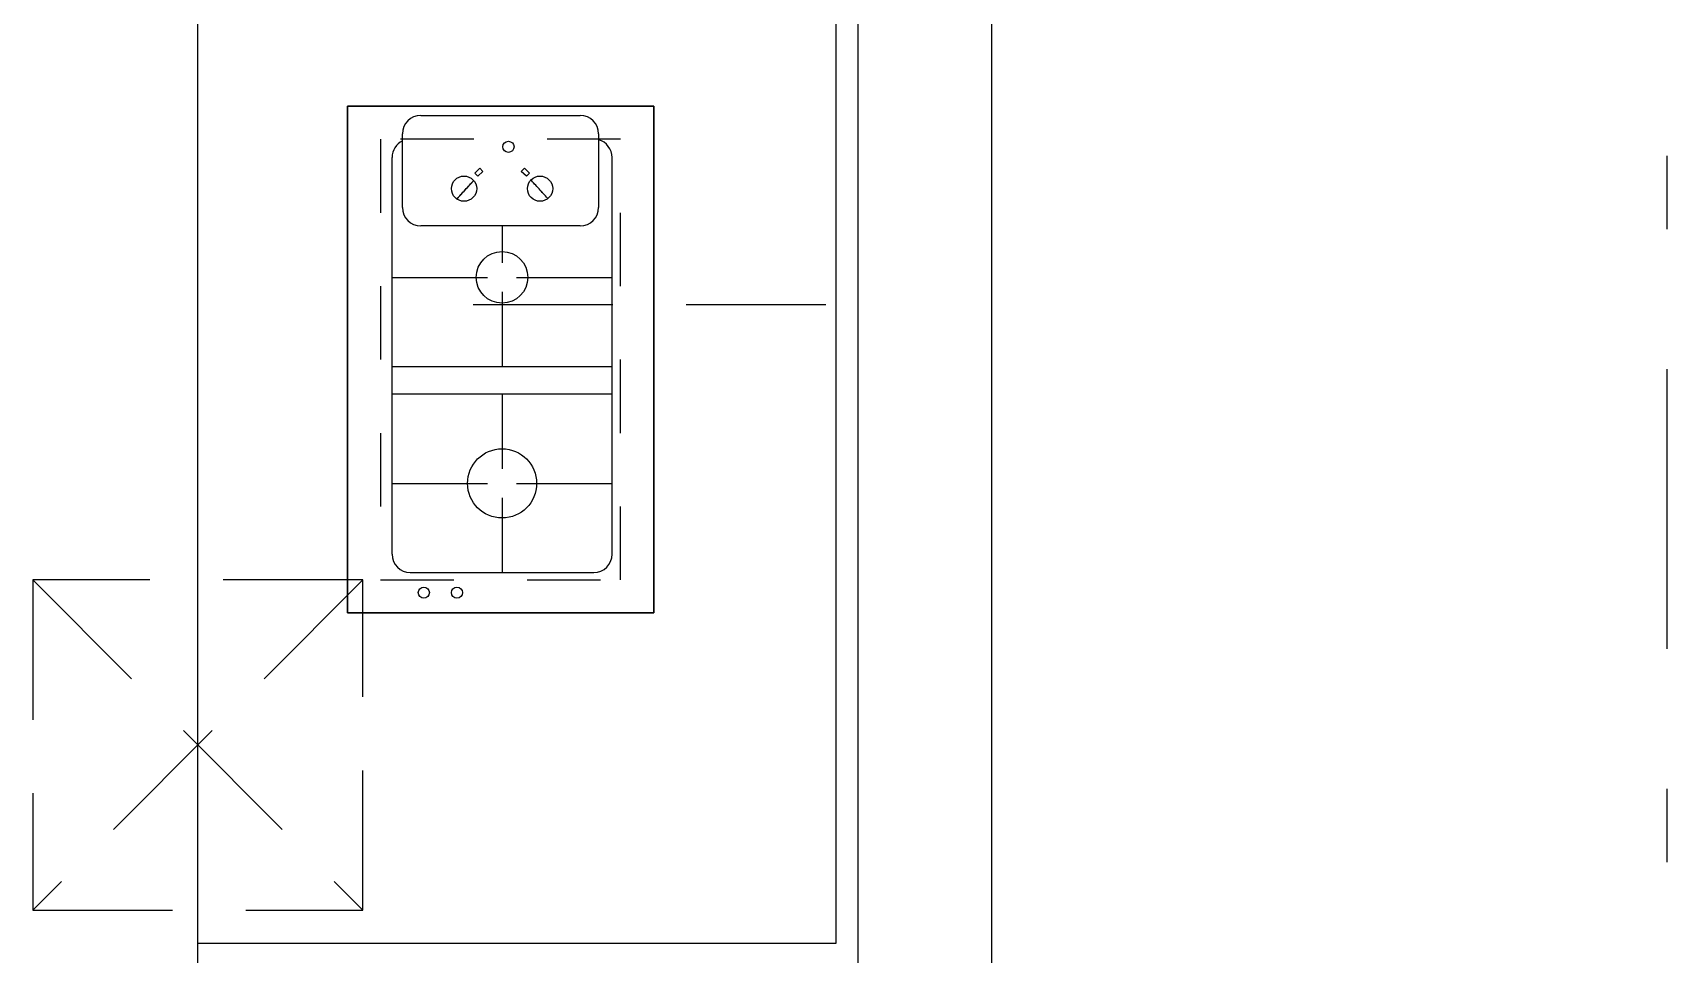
# Model space of a CAD drawing. Header units: millimetres. Extents: x 1573 to 2177, y 1587 to 1932.
# Drawn here: x 1905.386 to 1907.613, y 1911.145 to 1912.401 of the extents above; entities that cross this region are included whole.
import ezdxf

# ---------------------------------------------------------------- set-up
doc = ezdxf.new("R2010")
doc.units = ezdxf.units.MM
doc.header["$LTSCALE"] = 0.03
doc.linetypes.add('DASHDOT', pattern=[25.4, 12.7, -6.35, 0, -6.35])
doc.linetypes.add('HIDDEN', pattern=[9.525, 6.35, -3.175])
doc.layers.add('-HIDRO', color=8, linetype='Continuous')

msp = doc.modelspace()

# ---------------------------------------------------------------- linework, layer by layer
at = {"layer": '-HIDRO', "linetype": 'DASHDOT'}
msp.add_line((1907.6134, 1896.9073), (1907.6134, 1918.2748), dxfattribs=at)
at = {"layer": '-HIDRO'}
for p, q in [((1905.6109, 1911.1603), (1905.6109, 1914.5203)), ((1906.4809, 1911.1603), (1906.4809, 1914.5203)), ((1906.5109, 1907.7778), (1906.5109, 1913.4793)), ((1906.6924, 1913.4793), (1906.6924, 1907.7778)), ((1905.9147, 1912.2878), (1906.1321, 1912.2878)), ((1905.8897, 1912.1623), (1905.8897, 1912.2629)), ((1906.1571, 1912.2629), (1906.1571, 1912.1623)), ((1905.8755, 1912.2306), (1905.8755, 1911.6901)), ((1906.1755, 1911.6901), (1906.1755, 1912.2306)), ((1906.1321, 1912.1374), (1905.9147, 1912.1374)), ((1906.1321, 1912.1374), (1905.9147, 1912.1374)), ((1906.0255, 1912.1379), (1906.0255, 1912.087)), ((1906.1755, 1911.6901), (1906.1755, 1912.1374)), ((1905.8755, 1912.0673), (1906.0057, 1912.0673)), ((1906.0452, 1912.0673), (1906.1755, 1912.0673)), ((1906.0255, 1912.0475), (1906.0255, 1911.9457)), ((1905.8755, 1911.9457), (1906.1755, 1911.9457)), ((1906.1755, 1911.9082), (1905.8755, 1911.9082)), ((1906.0255, 1911.9082), (1906.0255, 1911.8065)), ((1905.8755, 1911.7867), (1906.0057, 1911.7867)), ((1906.0452, 1911.7867), (1906.1755, 1911.7867)), ((1906.0255, 1911.767), (1906.0255, 1911.6652)), ((1905.9005, 1911.6652), (1906.1505, 1911.6652)), ((1905.6109, 1911.1303), (1905.6109, 1911.1603)), ((1905.6109, 1911.1603), (1906.4809, 1911.1603))]:
    msp.add_line(p, q, dxfattribs=at)
at = {"layer": '-HIDRO', "linetype": 'HIDDEN', "ltscale": 0.5}
for p, q in [((1905.8597, 1912.2553), (1905.8597, 1911.6553)), ((1906.1871, 1912.2553), (1905.8597, 1912.2553)), ((1906.1871, 1911.6553), (1906.1871, 1912.2553)), ((1905.8597, 1911.6553), (1906.1871, 1911.6553))]:
    msp.add_line(p, q, dxfattribs=at)
at = {"layer": '-HIDRO', "linetype": 'HIDDEN'}
for p, q in [((1905.9859, 1912.0303), (1906.5109, 1912.0303)), ((1905.8359, 1911.6553), (1905.3859, 1911.2053)), ((1905.3859, 1911.6553), (1905.8359, 1911.2053)), ((1905.3859, 1911.6553), (1905.3859, 1911.2053)), ((1905.8359, 1911.6553), (1905.3859, 1911.6553)), ((1905.8359, 1911.2053), (1905.8359, 1911.6553)), ((1905.3859, 1911.2053), (1905.8359, 1911.2053))]:
    msp.add_line(p, q, dxfattribs=at)
at = {"layer": '-HIDRO'}
for points in [[(1905.8147, 1912.3003), (1905.8147, 1911.6103), (1906.2321, 1911.6103), (1906.2321, 1912.3003)], [(1905.8147, 1912.3003), (1906.2321, 1912.3003), (1906.2321, 1911.6103), (1905.8147, 1911.6103)], [(1905.9882, 1912.2093), (1905.9924, 1912.2049), (1905.9993, 1912.2114), (1905.9951, 1912.2159)], [(1906.0628, 1912.2093), (1906.0586, 1912.2049), (1906.0517, 1912.2114), (1906.0559, 1912.2159)]]:
    msp.add_lwpolyline(points, close=True, dxfattribs=at)
at = {"layer": '-HIDRO', "extrusion": (-0.738405, 0.674357, 0), "elevation": -117.8853}
msp.add_lwpolyline([(-2697.2598, 0.0374), (-2697.2598, 0.0374, 0.144706), (-2697.2767, 0.0405, 0.140477), (-2697.2941, 0.0374), (-2697.2941, 0.0374), (-2697.2598, 0.0374)], format="xyb", dxfattribs=at)
at = {"layer": '-HIDRO', "extrusion": (0.738405, 0.674357, 0), "elevation": 2696.9541}
msp.add_lwpolyline([(126.5765, 0.0374), (126.5765, 0.0374, -0.144706), (126.5935, 0.0405, -0.140477), (126.6109, 0.0374), (126.6109, 0.0374), (126.5765, 0.0374)], format="xyb", dxfattribs=at)
at = {"layer": '-HIDRO'}
for centre, radius in [((1906.0342, 1912.2451), 0.00758), ((1905.9737, 1912.1881), 0.0172), ((1906.0773, 1912.1881), 0.0172), ((1906.0255, 1912.0673), 0.0351), ((1906.0255, 1911.7867), 0.0471), ((1905.9189, 1911.6379), 0.00758), ((1905.964, 1911.6379), 0.00758)]:
    msp.add_circle(centre, radius, dxfattribs=at)
for centre, start, end in [((1905.9147, 1912.2629), 90, 180), ((1906.1321, 1912.2629), 0, 90), ((1905.9005, 1912.2306), 115.5102, 180), ((1906.1505, 1912.2306), 0, 74.8128), ((1905.9147, 1912.1623), 180, 270), ((1906.1321, 1912.1623), 270, 0), ((1905.9005, 1911.6901), 180, 270), ((1906.1505, 1911.6901), 270, 0)]:
    msp.add_arc(centre, 0.0249, start, end, dxfattribs=at)

doc.saveas('drawing.dxf')
